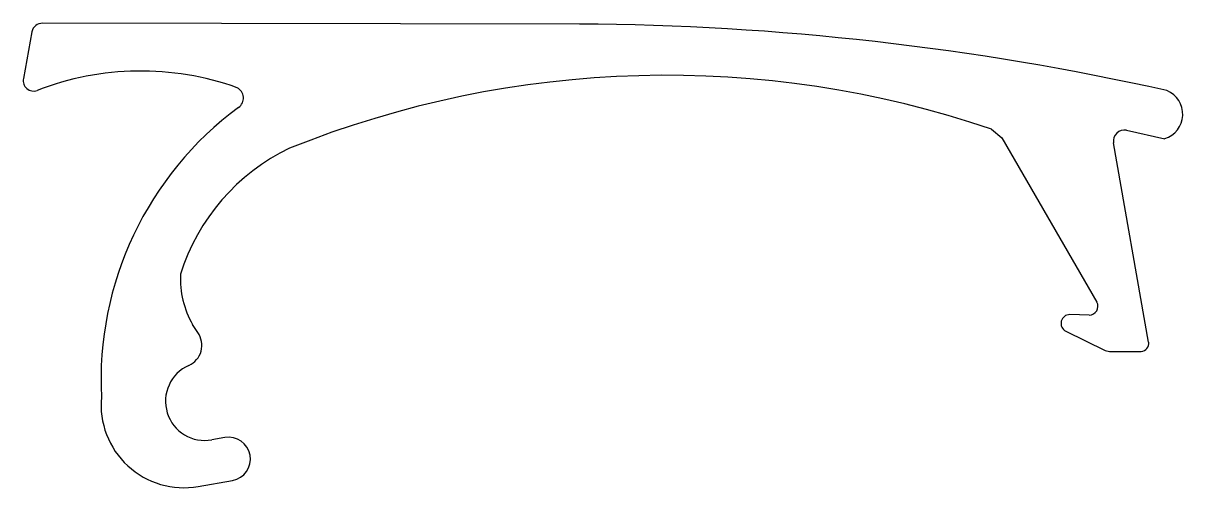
# Model space of a CAD drawing. Extents: x 1693.1 to 1719.7, y 1555.6 to 1566.2.
import ezdxf

# ---------------------------------------------------------------- set-up
doc = ezdxf.new("R2010")
doc.units = 0
doc.layers.get('0').update_dxf_attribs({"linetype": 'CONTINUOUS'})

msp = doc.modelspace()

# ---------------------------------------------------------------- linework, layer by layer
for p, q in [((1705.862, 1566.222), (1693.535, 1566.24)), ((1693.285, 1566.043), (1693.093, 1564.971)), ((1715.322, 1563.81), (1715.565, 1563.614)), ((1718.426, 1563.784), (1719.305, 1563.592)), ((1715.565, 1563.614), (1717.744, 1559.846)), ((1718.934, 1558.924), (1718.127, 1563.496)), ((1717.565, 1559.547), (1717.125, 1559.557)), ((1697.097, 1559.145), (1696.979, 1559.328)), ((1717.033, 1559.177), (1717.937, 1558.734)), ((1717.937, 1558.734), (1718.038, 1558.714)), ((1718.038, 1558.714), (1718.765, 1558.712)), ((1697.719, 1556.738), (1697.422, 1556.686)), ((1697.106, 1555.615), (1697.893, 1555.753))]:
    msp.add_line(p, q)
for centre, radius, start, end in [((1693.531, 1565.989), 0.252, 89.1054, 167.5589), ((1705.482, 1502.485), 63.738, 77.42874, 89.65768), ((1695.79, 1558.553), 6.591, 70.4035, 111.1918), ((1693.327, 1564.923), 0.239, 168.4729, 289.6754), ((1707.855, 1541.864), 23.182, 71.2103, 111.9031), ((1697.884, 1564.526), 0.263, 304.2389, 63.9371), ((1719.132, 1564.153), 0.586, 287.1853, 67.6643), ((1702.631, 1558.062), 7.756, 126.3622, 182.9519), ((1718.373, 1563.54), 0.25, 77.6789, 190.0745), ((1701.267, 1559.05), 4.788, 115.4844, 162.5981), ((1698.811, 1560.384), 2.114, 177.3414, 209.9525), ((1717.57, 1559.747), 0.2, 268.7413, 29.5919), ((1717.121, 1559.357), 0.2, 88.7413, 243.8789), ((1696.692, 1558.852), 0.5, 293.4834, 35.8688), ((1718.744, 1558.903), 0.192, 276.307, 6.2415), ((1697.256, 1557.571), 0.9, 113.9073, 280.6173), ((1696.776, 1557.486), 1.9, 174.6531, 279.9888), ((1697.806, 1556.246), 0.5, 280.0105, 100.0105)]:
    msp.add_arc(centre, radius, start, end)

doc.saveas('drawing.dxf')
